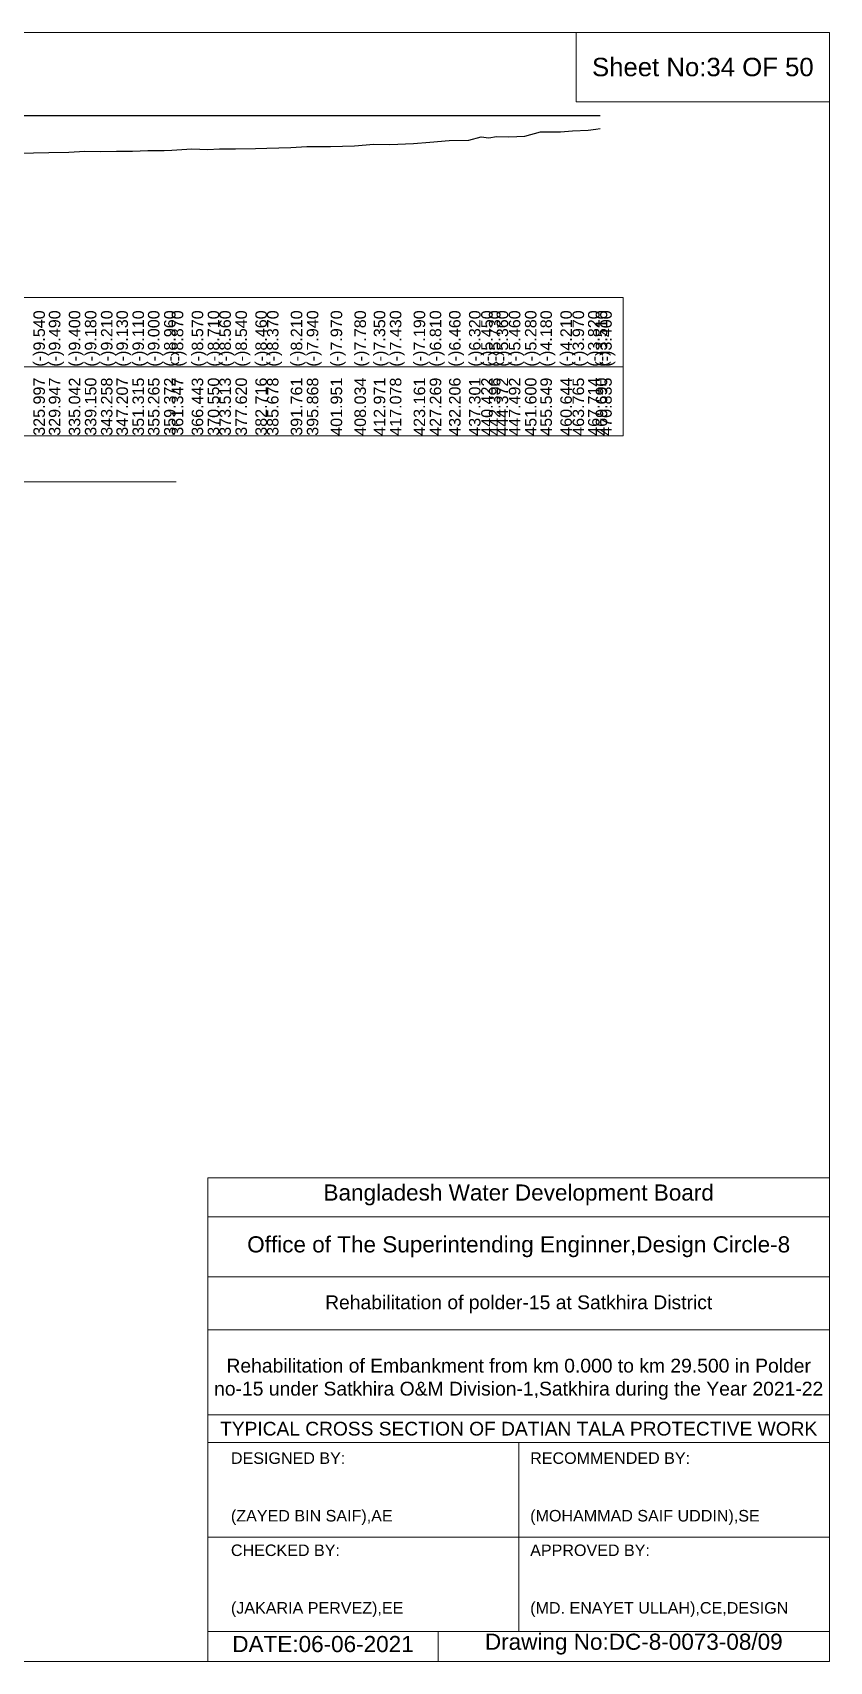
# Model space of a CAD drawing. Header units: inches. Extents: x 89000 to 845000, y -7071 to 31.
# Drawn here: x 601538 to 605000, y -7071 to 0 of the extents above; entities that cross this region are included whole.
import ezdxf

# ---------------------------------------------------------------- set-up
doc = ezdxf.new("R2010")
doc.units = ezdxf.units.IN
doc.header["$LTSCALE"] = 7
doc.header["$MEASUREMENT"] = 0
for name, color, linetype, lineweight in [('Cross section Data Border', 7, 'Continuous', 9), ('Cross Section Labels', 7, 'Continuous', 9), ('Existing_Bed_Level for Xsection', 7, 'Continuous', 25), ('Long Section Labels', 7, 'Continuous', 9)]:
    doc.layers.add(name, color=color, linetype=linetype, lineweight=lineweight)
doc.styles.get("Standard").update_dxf_attribs({"font": 'arial.ttf'})

msp = doc.modelspace()

# ---------------------------------------------------------------- linework, layer by layer
at = {"layer": 'Cross section Data Border'}
msp.add_lwpolyline([(595100, -1150.33), (604104.19274, -1150.33), (604104.19274, -1750.33), (595100, -1750.33)], close=True, dxfattribs=at)
msp.add_lwpolyline([(595100, -1450.33), (604104.19274, -1450.33)], dxfattribs=at)
at = {"layer": 'Cross Section Labels'}
for points in [[(595000, 0), (605000, 0), (605000, -7071), (595000, -7071)], [(603900, 0), (605000, 0), (605000, -300), (603900, -300)]]:
    msp.add_lwpolyline(points, close=True, dxfattribs=at)
for points in [[(597842.09637, -1950.33), (600002.09637, -1950.33), (602162.09637, -1950.33)], [(602300, -7071), (602300, -4971), (605000, -4971)], [(602300, -5141), (605000, -5141)], [(602300, -5401), (605000, -5401)], [(602300, -5631), (605000, -5631)], [(602300, -6001), (605000, -6001)], [(602300, -6121), (605000, -6121)], [(603650, -6121), (603650, -6941)], [(602300, -6531), (605000, -6531)], [(602300, -6941), (605000, -6941)], [(603300, -6941), (603300, -7071)]]:
    msp.add_lwpolyline(points, dxfattribs=at)
at = {"layer": 'Existing_Bed_Level for Xsection'}
for points in [[(596000, -359.33), (604004.19274, -359.33)], [(601472.11664, -523.21), (601541.94946, -521.51), (601609.09812, -520.66), (601695.71333, -519.13), (601765.5447, -515.39), (601835.38233, -515.9), (601902.52224, -514.54), (601972.35498, -514.2), (602039.50345, -512.33), (602109.33148, -511.65), (602142.90746, -510.12), (602229.52332, -505.02), (602299.35537, -507.4), (602349.71578, -504.85), (602419.54591, -504.51), (602506.16572, -503.15), (602556.52444, -501.62), (602659.9289, -498.9), (602729.76093, -494.31), (602833.16606, -494.82), (602936.57124, -491.59), (603020.50767, -484.28), (603090.33449, -485.64), (603193.73904, -481.56), (603263.57161, -475.1), (603347.5091, -469.15), (603434.1238, -466.77), (603487.16705, -451.98), (603520.74008, -456.74), (603554.31693, -450.45), (603607.35789, -452.15), (603677.19254, -449.09), (603744.33672, -430.39), (603830.95396, -430.9), (603884.00328, -426.82), (603951.14568, -424.27), (603984.72232, -419), (604004.19274, -417.13)]]:
    msp.add_lwpolyline(points, dxfattribs=at)

# ---------------------------------------------------------------- texts
at = {"layer": 'Cross Section Labels', "attachment_point": 5}
for s, insert, char_height in [('Sheet No:34 OF 50', (604450, -150), 80), ('Bangladesh Water Development Board', (603650, -5046), 70), ('Office of The Superintending Enginner,Design Circle-8', (603650, -5271), 70)]:
    msp.add_mtext(s, dxfattribs=dict(at, insert=insert, char_height=char_height))
at = {"layer": 'Cross Section Labels'}
for s, insert, char_height, width, attachment_point in [('Rehabilitation of polder-15 at Satkhira District', (603650, -5521), 60, 2800, 5), ('Rehabilitation of Embankment from km 0.000 to km 29.500 in Polder no-15 under Satkhira O&M Division-1,Satkhira during the Year 2021-22', (603650, -5846), 60, 2700, 5), ('TYPICAL CROSS SECTION OF DATIAN TALA PROTECTIVE WORK', (603650, -6061), 59.5765532, 2800, 5), ('DESIGNED BY:^J^J^J(ZAYED BIN SAIF),AE', (602400, -6321), 50, 1400, 4), ('RECOMMENDED BY:^J^J^J(MOHAMMAD SAIF UDDIN),SE', (603700, -6321), 50, 1400, 4), ('CHECKED BY:^J^J^J(JAKARIA PERVEZ),EE', (602400, -6721), 50, 1400, 4), ('APPROVED BY:^J^J^J(MD. ENAYET ULLAH),CE,DESIGN', (603700, -6721), 50, 1400, 4), ('DATE:06-06-2021', (602800, -6996), 70, 1400, 5), ('Drawing No:DC-8-0073-08/09', (604150, -6996), 70, 2200, 5)]:
    msp.add_mtext(s, dxfattribs=dict(at, insert=insert, char_height=char_height, width=width, attachment_point=attachment_point))
at = {"layer": 'Long Section Labels', "char_height": 50, "attachment_point": 1, "rotation": 90}
for s, insert in [('(-)9.540', (601541.94946, -1450.33)), ('(-)9.490', (601609.09812, -1450.33)), ('(-)9.400', (601695.71333, -1450.33)), ('(-)9.180', (601765.5447, -1450.33)), ('(-)9.210', (601835.38233, -1450.33)), ('(-)9.130', (601902.52224, -1450.33)), ('(-)9.110', (601972.35498, -1450.33)), ('(-)9.000', (602039.50345, -1450.33)), ('(-)8.960', (602109.33148, -1450.33)), ('(-)8.870', (602142.90746, -1450.33)), ('(-)8.570', (602229.52332, -1450.33)), ('(-)8.710', (602299.35537, -1450.33)), ('(-)8.560', (602349.71578, -1450.33)), ('(-)8.540', (602419.54591, -1450.33)), ('(-)8.460', (602506.16572, -1450.33)), ('(-)8.370', (602556.52444, -1450.33)), ('(-)8.210', (602659.9289, -1450.33)), ('(-)7.940', (602729.76093, -1450.33)), ('(-)7.970', (602833.16606, -1450.33)), ('(-)7.780', (602936.57124, -1450.33)), ('(-)7.350', (603020.50767, -1450.33)), ('(-)7.430', (603090.33449, -1450.33)), ('(-)7.190', (603193.73904, -1450.33)), ('(-)6.810', (603263.57161, -1450.33)), ('(-)6.460', (603347.5091, -1450.33)), ('(-)6.320', (603434.1238, -1450.33)), ('(-)5.450', (603487.16705, -1450.33)), ('(-)5.730', (603520.74008, -1450.33)), ('(-)5.360', (603554.31693, -1450.33)), ('(-)5.460', (603607.35789, -1450.33)), ('(-)5.280', (603677.19254, -1450.33)), ('(-)4.180', (603744.33672, -1450.33)), ('(-)4.210', (603830.95396, -1450.33)), ('(-)3.970', (603884.00328, -1450.33)), ('(-)3.820', (603951.14568, -1450.33)), ('(-)3.510', (603984.72232, -1450.33)), ('(-)3.400', (604004.19274, -1450.33)), ('325.997', (601541.94946, -1750.33)), ('329.947', (601609.09812, -1750.33)), ('335.042', (601695.71333, -1750.33)), ('339.150', (601765.5447, -1750.33)), ('343.258', (601835.38233, -1750.33)), ('347.207', (601902.52224, -1750.33)), ('351.315', (601972.35498, -1750.33)), ('355.265', (602039.50345, -1750.33)), ('359.372', (602109.33148, -1750.33)), ('361.347', (602142.90746, -1750.33)), ('366.443', (602229.52332, -1750.33)), ('370.550', (602299.35537, -1750.33)), ('373.513', (602349.71578, -1750.33)), ('377.620', (602419.54591, -1750.33)), ('382.716', (602506.16572, -1750.33)), ('385.678', (602556.52444, -1750.33)), ('391.761', (602659.9289, -1750.33)), ('395.868', (602729.76093, -1750.33)), ('401.951', (602833.16606, -1750.33)), ('408.034', (602936.57124, -1750.33)), ('412.971', (603020.50767, -1750.33)), ('417.078', (603090.33449, -1750.33)), ('423.161', (603193.73904, -1750.33)), ('427.269', (603263.57161, -1750.33)), ('432.206', (603347.5091, -1750.33)), ('437.301', (603434.1238, -1750.33)), ('440.422', (603487.16705, -1750.33)), ('442.396', (603520.74008, -1750.33)), ('444.372', (603554.31693, -1750.33)), ('447.492', (603607.35789, -1750.33)), ('451.600', (603677.19254, -1750.33)), ('455.549', (603744.33672, -1750.33)), ('460.644', (603830.95396, -1750.33)), ('463.765', (603884.00328, -1750.33)), ('467.714', (603951.14568, -1750.33)), ('469.690', (603984.72232, -1750.33)), ('470.835', (604004.19274, -1750.33))]:
    msp.add_mtext(s, dxfattribs=dict(at, insert=insert))

doc.saveas('drawing.dxf')
